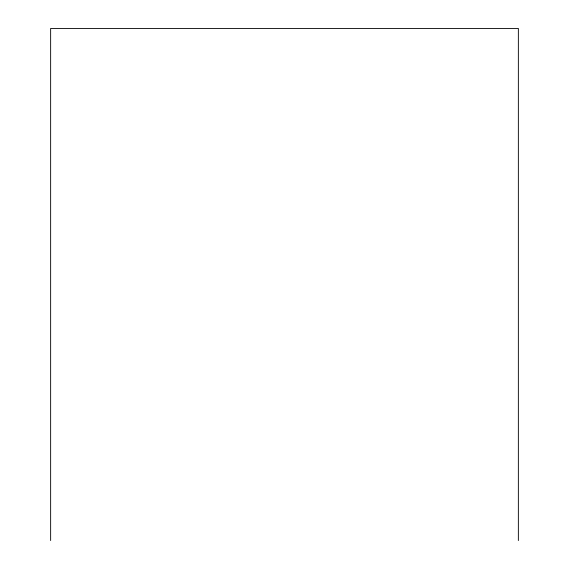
<?xml version="1.0" encoding="UTF-8"?>
<svg xmlns="http://www.w3.org/2000/svg" width="569" height="569" viewBox="0 0 569 569"><rect width="100%" height="100%" fill="white"/><g stroke="black" fill="none" stroke-linecap="round" stroke-linejoin="round"><path stroke-width="0.85" d="M518.359 540.55L518.359 28.45L50.641 28.45L50.641 540.55"/></g></svg>
